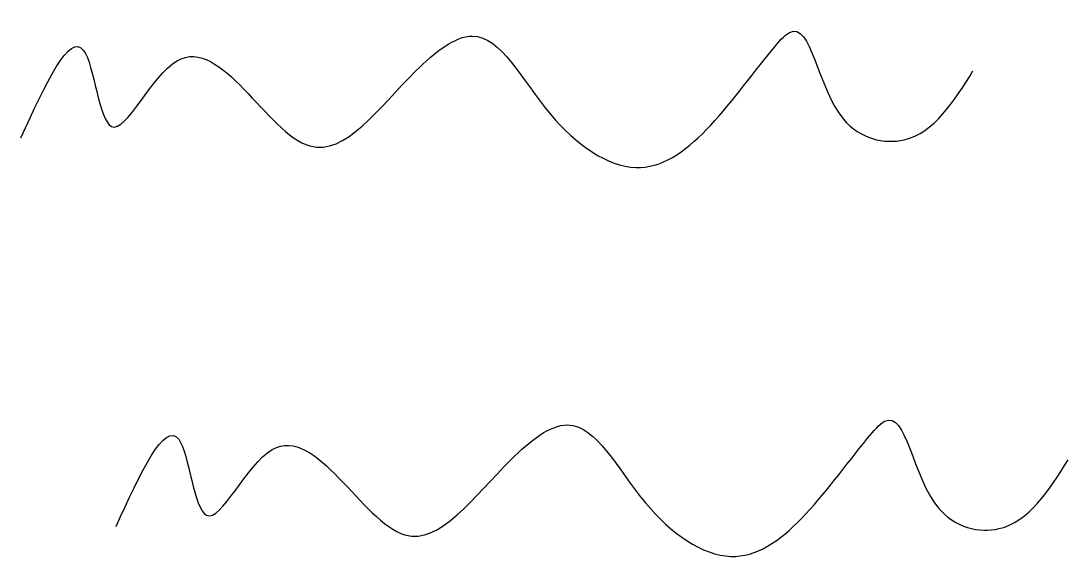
# Model space of a CAD drawing. Header units: millimetres. Extents: x 2 to 386, y 81 to 277.
import ezdxf

# ---------------------------------------------------------------- set-up
doc = ezdxf.new("R2010")
doc.units = ezdxf.units.MM

msp = doc.modelspace()

# ---------------------------------------------------------------- linework, layer by layer
for points in [[(2.173933168877852, 234.5497459745954), (25.14579298018725, 266.5370025673153), (35.31366610021644, 238.6892733901045), (59.40580415243758, 262.7814114423256), (107.9951256376382, 231.5391807334138), (146.78367674959, 259.0105894643614), (167.496010078505, 271.8054921571518), (196.1070690400445, 243.1944331956124), (227.3734822664376, 223.6364466271716), (277.4596697396157, 266.9133232920911), (283.671231957426, 273.1248855099013), (303.4442328438691, 241.3235179065102), (325.6629171610472, 233.7971045250437), (350.8856207871614, 259.019808151158)], [(2.173933168877852, 234.5497459745954, 100), (25.14579298018725, 266.5370025673153, 100), (35.31366610021644, 238.6892733901045, 100), (59.40580415243758, 262.7814114423257, 100), (107.9951256376382, 231.5391807334138, 100), (146.78367674959, 259.0105894643614, 100), (167.496010078505, 271.8054921571518, 100), (196.1070690400445, 243.1944331956125, 100), (227.3734822664376, 223.6364466271716, 100), (277.4596697396157, 266.9133232920911, 100), (283.671231957426, 273.1248855099013, 100), (303.4442328438691, 241.3235179065102, 100), (325.6629171610472, 233.7971045250437, 100), (350.8856207871614, 259.019808151158, 100)], [(36.99105434459159, 92.07128180461524), (59.96291415590099, 124.058538397335), (70.13078727593017, 96.2108092201243), (94.22292532815132, 120.3029472723454), (142.812246813352, 89.06071656343369), (181.6007979253037, 116.5321252943812), (202.3131312542188, 129.3270279871717), (230.9241902157582, 100.7159690256322), (262.1906034421513, 81.15798245719137), (312.2767909153295, 124.4348591221109), (318.4883531331397, 130.6464213399211), (338.2613540195829, 98.84505373652996), (360.4800383367609, 91.31864035506351), (385.7027419628752, 116.5413439811778)], [(36.99105434459159, 92.07128180461524, 100), (59.96291415590099, 124.0585383973351, 100), (70.13078727593017, 96.2108092201243, 100), (94.22292532815132, 120.3029472723455, 100), (142.812246813352, 89.06071656343369, 100), (181.6007979253037, 116.5321252943813, 100), (202.3131312542188, 129.3270279871717, 100), (230.9241902157582, 100.7159690256323, 100), (262.1906034421513, 81.1579824571914, 100), (312.2767909153295, 124.4348591221109, 100), (318.4883531331397, 130.6464213399211, 100), (338.2613540195829, 98.84505373653002, 100), (360.4800383367609, 91.31864035506356, 100), (385.7027419628752, 116.5413439811778, 100)]]:
    msp.add_spline(points, degree=3)

doc.saveas('drawing.dxf')
